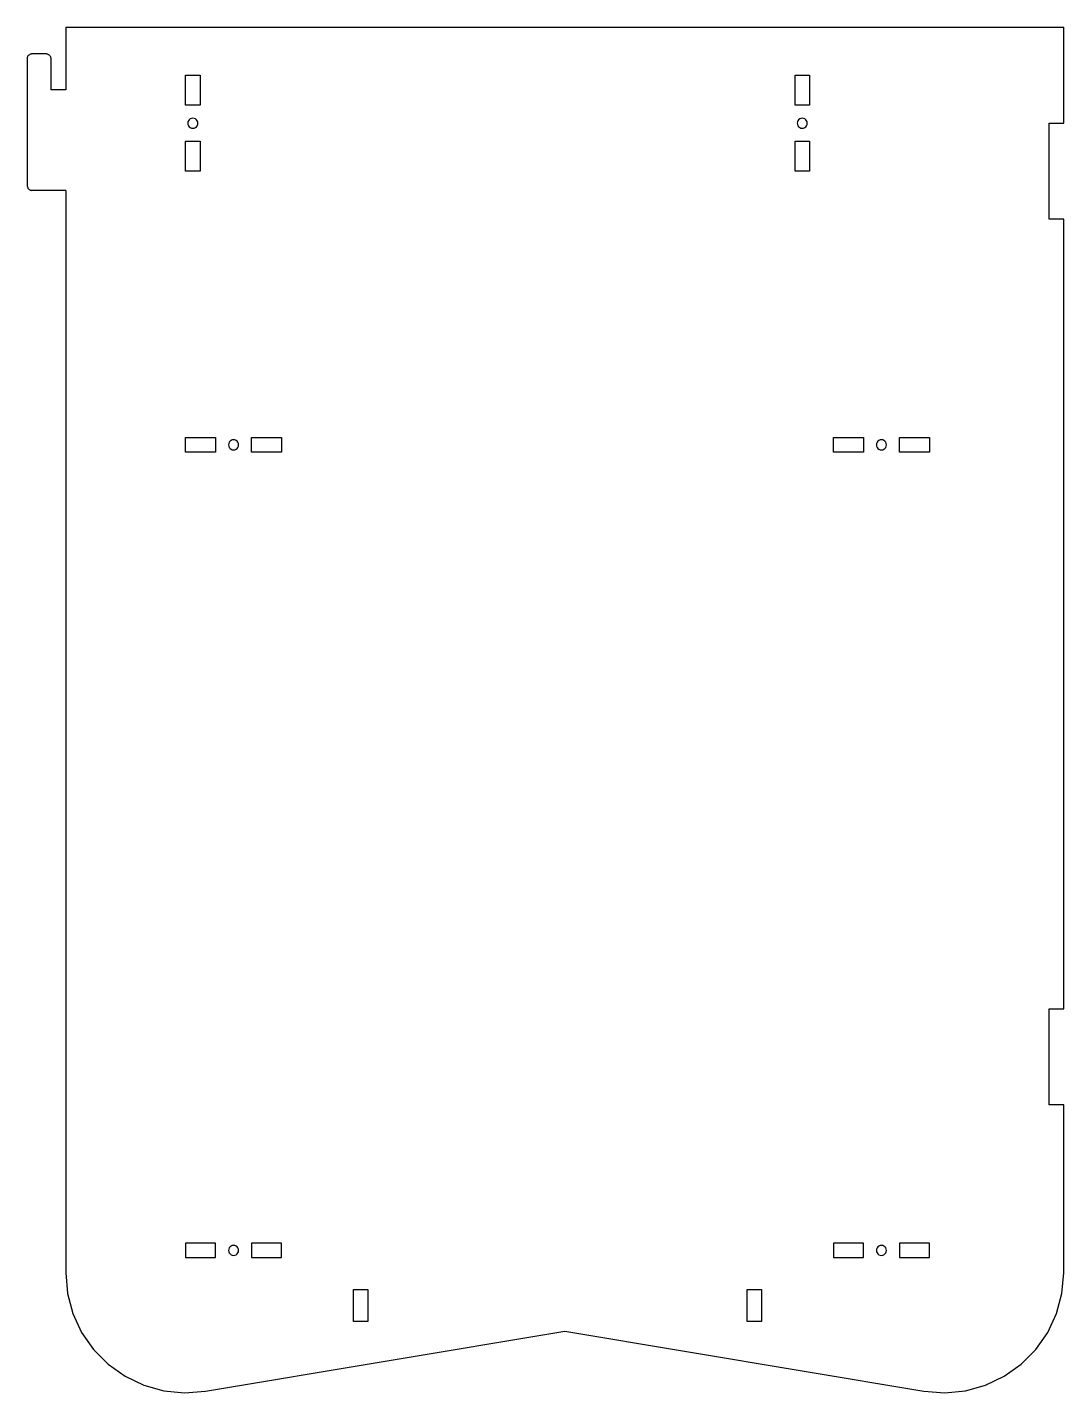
# Model space of a CAD drawing. Header units: metres. Extents: x 3240 to 3672, y -1724 to -1155.
import ezdxf

# ---------------------------------------------------------------- set-up
doc = ezdxf.new("R2010")
doc.units = ezdxf.units.M

msp = doc.modelspace()

# ---------------------------------------------------------------- linework, layer by layer
for p, q in [((3256.35, -1155.32, 6), (3672.35, -1155.32, 6)), ((3256.35, -1155.32, 6), (3256.35, -1181.32, 6)), ((3672.35, -1195.32, 6), (3672.35, -1155.32, 6)), ((3241.58, -1166.48, 6), (3241.83, -1166.39, 6)), ((3241.83, -1166.39, 6), (3242.09, -1166.34, 6)), ((3242.35, -1166.32, 6), (3242.09, -1166.34, 6)), ((3248.15, -1166.32, 6), (3242.35, -1166.32, 6)), ((3248.41, -1166.34, 6), (3248.15, -1166.32, 6)), ((3248.41, -1166.34, 6), (3248.66, -1166.39, 6)), ((3248.66, -1166.39, 6), (3248.91, -1166.48, 6)), ((3240.36, -1168.06, 6), (3240.35, -1168.32, 6)), ((3240.35, -1168.32, 6), (3240.35, -1221.32, 6)), ((3240.36, -1168.06, 6), (3240.42, -1167.81, 6)), ((3240.42, -1167.81, 6), (3240.5, -1167.56, 6)), ((3240.5, -1167.56, 6), (3240.61, -1167.32, 6)), ((3240.61, -1167.32, 6), (3240.76, -1167.11, 6)), ((3240.76, -1167.11, 6), (3240.93, -1166.91, 6)), ((3240.93, -1166.91, 6), (3241.13, -1166.74, 6)), ((3241.13, -1166.74, 6), (3241.35, -1166.59, 6)), ((3241.35, -1166.59, 6), (3241.58, -1166.48, 6)), ((3248.91, -1166.48, 6), (3249.15, -1166.59, 6)), ((3249.15, -1166.59, 6), (3249.36, -1166.74, 6)), ((3249.36, -1166.74, 6), (3249.56, -1166.91, 6)), ((3249.56, -1166.91, 6), (3249.73, -1167.11, 6)), ((3249.73, -1167.11, 6), (3249.88, -1167.32, 6)), ((3249.88, -1167.32, 6), (3249.99, -1167.56, 6)), ((3249.99, -1167.56, 6), (3250.08, -1167.81, 6)), ((3250.08, -1167.81, 6), (3250.13, -1168.06, 6)), ((3250.13, -1168.06, 6), (3250.15, -1168.32, 6)), ((3250.15, -1168.32, 6), (3250.15, -1181.32, 6)), ((3306.35, -1187.82, 6), (3306.35, -1175.32, 6)), ((3306.35, -1175.32, 6), (3312.35, -1175.32, 6)), ((3312.35, -1175.32, 6), (3312.35, -1187.82, 6)), ((3560.35, -1175.32, 6), (3566.35, -1175.32, 6)), ((3560.35, -1187.82, 6), (3560.35, -1175.32, 6)), ((3566.35, -1175.32, 6), (3566.35, -1187.82, 6)), ((3256.35, -1181.32, 6), (3250.15, -1181.32, 6)), ((3312.35, -1187.82, 6), (3306.35, -1187.82, 6)), ((3566.35, -1187.82, 6), (3560.35, -1187.82, 6)), ((3307.32, -1194.78, 6), (3307.25, -1195.32, 6)), ((3307.53, -1194.27, 6), (3307.32, -1194.78, 6)), ((3307.86, -1193.84, 6), (3307.53, -1194.27, 6)), ((3308.3, -1193.5, 6), (3307.86, -1193.84, 6)), ((3308.8, -1193.3, 6), (3308.3, -1193.5, 6)), ((3309.35, -1193.22, 6), (3308.8, -1193.3, 6)), ((3309.89, -1193.3, 6), (3309.35, -1193.22, 6)), ((3310.4, -1193.5, 6), (3309.89, -1193.3, 6)), ((3310.83, -1193.84, 6), (3310.4, -1193.5, 6)), ((3311.17, -1194.27, 6), (3310.83, -1193.84, 6)), ((3311.38, -1194.78, 6), (3311.17, -1194.27, 6)), ((3311.45, -1195.32, 6), (3311.38, -1194.78, 6)), ((3561.32, -1194.78, 6), (3561.25, -1195.32, 6)), ((3561.53, -1194.27, 6), (3561.32, -1194.78, 6)), ((3561.86, -1193.84, 6), (3561.53, -1194.27, 6)), ((3562.3, -1193.5, 6), (3561.86, -1193.84, 6)), ((3562.8, -1193.3, 6), (3562.3, -1193.5, 6)), ((3563.35, -1193.22, 6), (3562.8, -1193.3, 6)), ((3563.89, -1193.3, 6), (3563.35, -1193.22, 6)), ((3564.4, -1193.5, 6), (3563.89, -1193.3, 6)), ((3564.83, -1193.84, 6), (3564.4, -1193.5, 6)), ((3565.17, -1194.27, 6), (3564.83, -1193.84, 6)), ((3565.38, -1194.78, 6), (3565.17, -1194.27, 6)), ((3565.45, -1195.32, 6), (3565.38, -1194.78, 6)), ((3307.25, -1195.32, 6), (3307.32, -1195.87, 6)), ((3307.32, -1195.87, 6), (3307.53, -1196.37, 6)), ((3307.53, -1196.37, 6), (3307.86, -1196.81, 6)), ((3307.86, -1196.81, 6), (3308.3, -1197.14, 6)), ((3308.3, -1197.14, 6), (3308.8, -1197.35, 6)), ((3308.8, -1197.35, 6), (3309.35, -1197.42, 6)), ((3309.35, -1197.42, 6), (3309.89, -1197.35, 6)), ((3309.89, -1197.35, 6), (3310.4, -1197.14, 6)), ((3310.4, -1197.14, 6), (3310.83, -1196.81, 6)), ((3310.83, -1196.81, 6), (3311.17, -1196.37, 6)), ((3311.17, -1196.37, 6), (3311.38, -1195.87, 6)), ((3311.38, -1195.87, 6), (3311.45, -1195.32, 6)), ((3561.25, -1195.32, 6), (3561.32, -1195.87, 6)), ((3561.32, -1195.87, 6), (3561.53, -1196.37, 6)), ((3561.53, -1196.37, 6), (3561.86, -1196.81, 6)), ((3561.86, -1196.81, 6), (3562.3, -1197.14, 6)), ((3562.3, -1197.14, 6), (3562.8, -1197.35, 6)), ((3562.8, -1197.35, 6), (3563.35, -1197.42, 6)), ((3563.35, -1197.42, 6), (3563.89, -1197.35, 6)), ((3563.89, -1197.35, 6), (3564.4, -1197.14, 6)), ((3564.4, -1197.14, 6), (3564.83, -1196.81, 6)), ((3564.83, -1196.81, 6), (3565.17, -1196.37, 6)), ((3565.17, -1196.37, 6), (3565.38, -1195.87, 6)), ((3565.38, -1195.87, 6), (3565.45, -1195.32, 6)), ((3666.35, -1235.32, 6), (3666.35, -1195.32, 6)), ((3666.35, -1195.32, 6), (3672.35, -1195.32, 6)), ((3306.35, -1215.32, 6), (3306.35, -1202.82, 6)), ((3306.35, -1202.82, 6), (3312.35, -1202.82, 6)), ((3312.35, -1202.82, 6), (3312.35, -1215.32, 6)), ((3560.35, -1202.82, 6), (3566.35, -1202.82, 6)), ((3560.35, -1215.32, 6), (3560.35, -1202.82, 6)), ((3566.35, -1202.82, 6), (3566.35, -1215.32, 6)), ((3312.35, -1215.32, 6), (3306.35, -1215.32, 6)), ((3566.35, -1215.32, 6), (3560.35, -1215.32, 6)), ((3240.35, -1221.32, 6), (3240.36, -1221.59, 6)), ((3240.36, -1221.59, 6), (3240.42, -1221.84, 6)), ((3240.42, -1221.84, 6), (3240.5, -1222.09, 6)), ((3240.5, -1222.09, 6), (3240.61, -1222.32, 6)), ((3240.61, -1222.32, 6), (3240.76, -1222.54, 6)), ((3240.76, -1222.54, 6), (3240.93, -1222.74, 6)), ((3240.93, -1222.74, 6), (3241.13, -1222.91, 6)), ((3241.13, -1222.91, 6), (3241.35, -1223.06, 6)), ((3241.35, -1223.06, 6), (3241.58, -1223.17, 6)), ((3241.58, -1223.17, 6), (3241.83, -1223.26, 6)), ((3241.83, -1223.26, 6), (3242.09, -1223.31, 6)), ((3242.35, -1223.32, 6), (3242.09, -1223.31, 6)), ((3256.35, -1223.32, 6), (3242.35, -1223.32, 6)), ((3256.35, -1223.32, 6), (3256.35, -1674.32, 6)), ((3672.35, -1235.32, 6), (3666.35, -1235.32, 6)), ((3672.35, -1564.32, 6), (3672.35, -1235.32, 6)), ((3306.35, -1332.32, 6), (3306.35, -1326.32, 6)), ((3306.35, -1326.32, 6), (3318.85, -1326.32, 6)), ((3318.85, -1326.32, 6), (3318.85, -1332.32, 6)), ((3324.32, -1328.78, 6), (3324.25, -1329.32, 6)), ((3324.25, -1329.32, 6), (3324.32, -1329.87, 6)), ((3324.53, -1328.27, 6), (3324.32, -1328.78, 6)), ((3324.32, -1329.87, 6), (3324.53, -1330.37, 6)), ((3324.86, -1327.84, 6), (3324.53, -1328.27, 6)), ((3324.53, -1330.37, 6), (3324.86, -1330.81, 6)), ((3325.3, -1327.51, 6), (3324.86, -1327.84, 6)), ((3324.86, -1330.81, 6), (3325.3, -1331.14, 6)), ((3325.8, -1327.3, 6), (3325.3, -1327.51, 6)), ((3325.3, -1331.14, 6), (3325.8, -1331.35, 6)), ((3326.35, -1327.22, 6), (3325.8, -1327.3, 6)), ((3325.8, -1331.35, 6), (3326.35, -1331.42, 6)), ((3326.89, -1327.3, 6), (3326.35, -1327.22, 6)), ((3326.35, -1331.42, 6), (3326.89, -1331.35, 6)), ((3327.4, -1327.51, 6), (3326.89, -1327.3, 6)), ((3326.89, -1331.35, 6), (3327.4, -1331.14, 6)), ((3327.83, -1327.84, 6), (3327.4, -1327.51, 6)), ((3327.4, -1331.14, 6), (3327.83, -1330.81, 6)), ((3328.17, -1328.27, 6), (3327.83, -1327.84, 6)), ((3327.83, -1330.81, 6), (3328.17, -1330.37, 6)), ((3328.38, -1328.78, 6), (3328.17, -1328.27, 6)), ((3328.17, -1330.37, 6), (3328.38, -1329.87, 6)), ((3328.45, -1329.32, 6), (3328.38, -1328.78, 6)), ((3328.38, -1329.87, 6), (3328.45, -1329.32, 6)), ((3333.85, -1326.32, 6), (3346.35, -1326.32, 6)), ((3333.85, -1332.32, 6), (3333.85, -1326.32, 6)), ((3346.35, -1326.32, 6), (3346.35, -1332.32, 6)), ((3576.35, -1332.32, 6), (3576.35, -1326.32, 6)), ((3576.35, -1326.32, 6), (3588.85, -1326.32, 6)), ((3588.85, -1326.32, 6), (3588.85, -1332.32, 6)), ((3594.32, -1328.78, 6), (3594.25, -1329.32, 6)), ((3594.25, -1329.32, 6), (3594.32, -1329.87, 6)), ((3594.53, -1328.27, 6), (3594.32, -1328.78, 6)), ((3594.32, -1329.87, 6), (3594.53, -1330.37, 6)), ((3594.86, -1327.84, 6), (3594.53, -1328.27, 6)), ((3594.53, -1330.37, 6), (3594.86, -1330.81, 6)), ((3595.3, -1327.51, 6), (3594.86, -1327.84, 6)), ((3594.86, -1330.81, 6), (3595.3, -1331.14, 6)), ((3595.8, -1327.3, 6), (3595.3, -1327.51, 6)), ((3595.3, -1331.14, 6), (3595.8, -1331.35, 6)), ((3596.35, -1327.22, 6), (3595.8, -1327.3, 6)), ((3595.8, -1331.35, 6), (3596.35, -1331.42, 6)), ((3596.89, -1327.3, 6), (3596.35, -1327.22, 6)), ((3596.35, -1331.42, 6), (3596.89, -1331.35, 6)), ((3597.4, -1327.51, 6), (3596.89, -1327.3, 6)), ((3596.89, -1331.35, 6), (3597.4, -1331.14, 6)), ((3597.83, -1327.84, 6), (3597.4, -1327.51, 6)), ((3597.4, -1331.14, 6), (3597.83, -1330.81, 6)), ((3598.17, -1328.27, 6), (3597.83, -1327.84, 6)), ((3597.83, -1330.81, 6), (3598.17, -1330.37, 6)), ((3598.38, -1328.78, 6), (3598.17, -1328.27, 6)), ((3598.17, -1330.37, 6), (3598.38, -1329.87, 6)), ((3598.45, -1329.32, 6), (3598.38, -1328.78, 6)), ((3598.38, -1329.87, 6), (3598.45, -1329.32, 6)), ((3603.85, -1332.32, 6), (3603.85, -1326.32, 6)), ((3603.85, -1326.32, 6), (3616.35, -1326.32, 6)), ((3616.35, -1326.32, 6), (3616.35, -1332.32, 6)), ((3318.85, -1332.32, 6), (3306.35, -1332.32, 6)), ((3346.35, -1332.32, 6), (3333.85, -1332.32, 6)), ((3588.85, -1332.32, 6), (3576.35, -1332.32, 6)), ((3616.35, -1332.32, 6), (3603.85, -1332.32, 6)), ((3666.35, -1604.32, 6), (3666.35, -1564.32, 6)), ((3666.35, -1564.32, 6), (3672.35, -1564.32, 6)), ((3672.35, -1604.32, 6), (3666.35, -1604.32, 6)), ((3672.35, -1674.32, 6), (3672.35, -1604.32, 6)), ((3306.35, -1662.04, 6), (3306.35, -1668.04, 6)), ((3318.85, -1662.04, 6), (3306.35, -1662.04, 6)), ((3318.85, -1668.04, 6), (3318.85, -1662.04, 6)), ((3324.32, -1664.5, 6), (3324.25, -1665.04, 6)), ((3324.25, -1665.04, 6), (3324.32, -1665.58, 6)), ((3324.53, -1663.99, 6), (3324.32, -1664.5, 6)), ((3324.32, -1665.58, 6), (3324.53, -1666.09, 6)), ((3324.86, -1663.55, 6), (3324.53, -1663.99, 6)), ((3324.53, -1666.09, 6), (3324.86, -1666.52, 6)), ((3325.3, -1663.22, 6), (3324.86, -1663.55, 6)), ((3324.86, -1666.52, 6), (3325.3, -1666.86, 6)), ((3325.8, -1663.01, 6), (3325.3, -1663.22, 6)), ((3325.3, -1666.86, 6), (3325.8, -1667.07, 6)), ((3326.35, -1662.94, 6), (3325.8, -1663.01, 6)), ((3325.8, -1667.07, 6), (3326.35, -1667.14, 6)), ((3326.89, -1663.01, 6), (3326.35, -1662.94, 6)), ((3326.35, -1667.14, 6), (3326.89, -1667.07, 6)), ((3327.4, -1663.22, 6), (3326.89, -1663.01, 6)), ((3326.89, -1667.07, 6), (3327.4, -1666.86, 6)), ((3327.83, -1663.55, 6), (3327.4, -1663.22, 6)), ((3327.4, -1666.86, 6), (3327.83, -1666.52, 6)), ((3328.17, -1663.99, 6), (3327.83, -1663.55, 6)), ((3327.83, -1666.52, 6), (3328.17, -1666.09, 6)), ((3328.38, -1664.5, 6), (3328.17, -1663.99, 6)), ((3328.17, -1666.09, 6), (3328.38, -1665.58, 6)), ((3328.45, -1665.04, 6), (3328.38, -1664.5, 6)), ((3328.38, -1665.58, 6), (3328.45, -1665.04, 6)), ((3333.85, -1662.04, 6), (3333.85, -1668.04, 6)), ((3346.35, -1662.04, 6), (3333.85, -1662.04, 6)), ((3346.35, -1668.04, 6), (3346.35, -1662.04, 6)), ((3576.35, -1662.04, 6), (3576.35, -1668.04, 6)), ((3588.85, -1662.04, 6), (3576.35, -1662.04, 6)), ((3588.85, -1668.04, 6), (3588.85, -1662.04, 6)), ((3594.32, -1664.5, 6), (3594.25, -1665.04, 6)), ((3594.25, -1665.04, 6), (3594.32, -1665.58, 6)), ((3594.53, -1663.99, 6), (3594.32, -1664.5, 6)), ((3594.32, -1665.58, 6), (3594.53, -1666.09, 6)), ((3594.86, -1663.55, 6), (3594.53, -1663.99, 6)), ((3594.53, -1666.09, 6), (3594.86, -1666.52, 6)), ((3595.3, -1663.22, 6), (3594.86, -1663.55, 6)), ((3594.86, -1666.52, 6), (3595.3, -1666.86, 6)), ((3595.8, -1663.01, 6), (3595.3, -1663.22, 6)), ((3595.3, -1666.86, 6), (3595.8, -1667.07, 6)), ((3596.35, -1662.94, 6), (3595.8, -1663.01, 6)), ((3595.8, -1667.07, 6), (3596.35, -1667.14, 6)), ((3596.89, -1663.01, 6), (3596.35, -1662.94, 6)), ((3596.35, -1667.14, 6), (3596.89, -1667.07, 6)), ((3597.4, -1663.22, 6), (3596.89, -1663.01, 6)), ((3596.89, -1667.07, 6), (3597.4, -1666.86, 6)), ((3597.83, -1663.55, 6), (3597.4, -1663.22, 6)), ((3597.4, -1666.86, 6), (3597.83, -1666.52, 6)), ((3598.17, -1663.99, 6), (3597.83, -1663.55, 6)), ((3597.83, -1666.52, 6), (3598.17, -1666.09, 6)), ((3598.38, -1664.5, 6), (3598.17, -1663.99, 6)), ((3598.17, -1666.09, 6), (3598.38, -1665.58, 6)), ((3598.45, -1665.04, 6), (3598.38, -1664.5, 6)), ((3598.38, -1665.58, 6), (3598.45, -1665.04, 6)), ((3603.85, -1662.04, 6), (3603.85, -1668.04, 6)), ((3616.35, -1662.04, 6), (3603.85, -1662.04, 6)), ((3616.35, -1668.04, 6), (3616.35, -1662.04, 6)), ((3306.35, -1668.04, 6), (3318.85, -1668.04, 6)), ((3333.85, -1668.04, 6), (3346.35, -1668.04, 6)), ((3576.35, -1668.04, 6), (3588.85, -1668.04, 6)), ((3603.85, -1668.04, 6), (3616.35, -1668.04, 6)), ((3256.35, -1674.32, 6), (3257.1, -1682.96, 6)), ((3671.6, -1682.96, 6), (3672.35, -1674.32, 6)), ((3257.1, -1682.96, 6), (3259.33, -1691.34, 6)), ((3376.35, -1694.71, 6), (3376.35, -1681.37, 6)), ((3376.35, -1681.37, 6), (3382.35, -1681.37, 6)), ((3382.35, -1681.37, 6), (3382.35, -1694.71, 6)), ((3540.35, -1681.37, 6), (3546.35, -1681.37, 6)), ((3540.35, -1694.71, 6), (3540.35, -1681.37, 6)), ((3546.35, -1681.37, 6), (3546.35, -1694.71, 6)), ((3669.36, -1691.34, 6), (3671.6, -1682.96, 6)), ((3259.33, -1691.34, 6), (3262.98, -1699.21, 6)), ((3382.35, -1694.71, 6), (3376.35, -1694.71, 6)), ((3546.35, -1694.71, 6), (3540.35, -1694.71, 6)), ((3665.72, -1699.21, 6), (3669.36, -1691.34, 6)), ((3262.98, -1699.21, 6), (3267.93, -1706.32, 6)), ((3314.58, -1723.64, 6), (3464.35, -1698.64, 6)), ((3464.35, -1698.64, 6), (3614.11, -1723.64, 6)), ((3660.77, -1706.32, 6), (3665.72, -1699.21, 6)), ((3267.93, -1706.32, 6), (3274.03, -1712.48, 6)), ((3654.66, -1712.48, 6), (3660.77, -1706.32, 6)), ((3274.03, -1712.48, 6), (3281.11, -1717.49, 6)), ((3647.58, -1717.49, 6), (3654.66, -1712.48, 6)), ((3281.11, -1717.49, 6), (3288.95, -1721.2, 6)), ((3639.75, -1721.2, 6), (3647.58, -1717.49, 6)), ((3288.95, -1721.2, 6), (3297.31, -1723.5, 6)), ((3297.31, -1723.5, 6), (3305.94, -1724.32, 6)), ((3305.94, -1724.32, 6), (3314.58, -1723.64, 6)), ((3614.11, -1723.64, 6), (3622.76, -1724.32, 6)), ((3622.76, -1724.32, 6), (3631.39, -1723.5, 6)), ((3631.39, -1723.5, 6), (3639.75, -1721.2, 6))]:
    msp.add_line(p, q)

doc.saveas('drawing.dxf')
